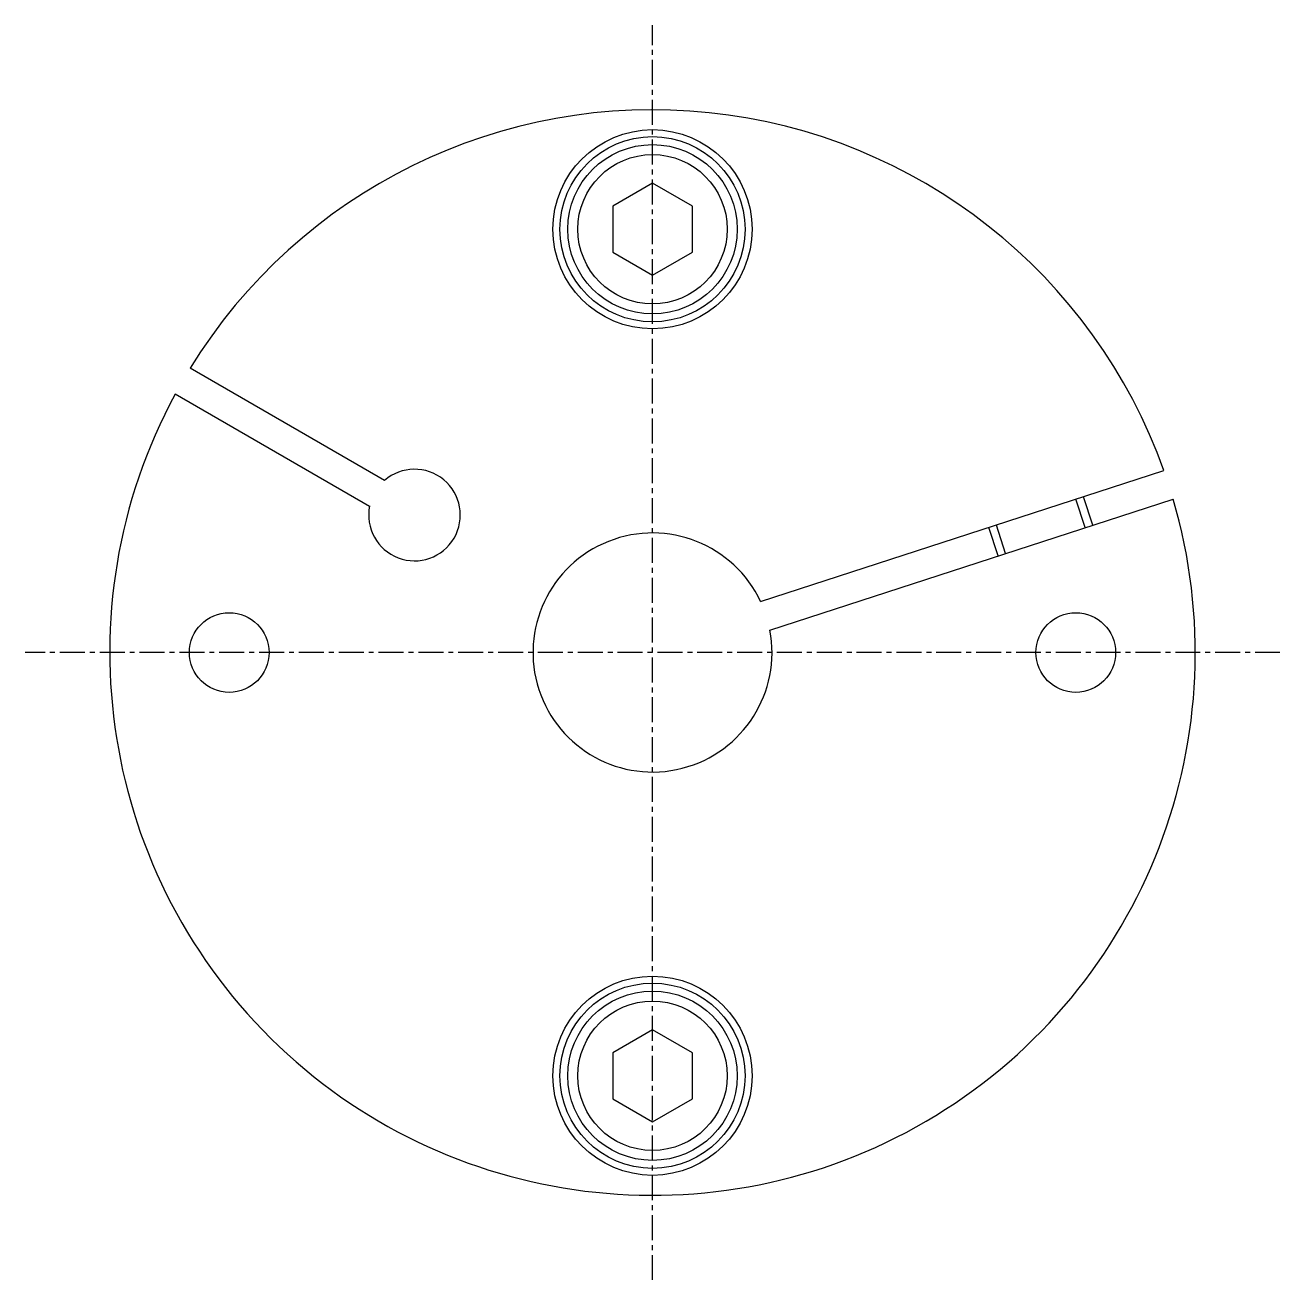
# Model space of a CAD drawing. Extents: x 27 to 247, y 24 to 133.
# Drawn here: x 184.4 to 247.4, y 70.4 to 133.4 of the extents above; entities that cross this region are included whole.
import ezdxf

# ---------------------------------------------------------------- set-up
doc = ezdxf.new("R2010")
doc.units = 0
doc.linetypes.add('CENTER', pattern=[2, 1.25, -0.25, 0.25, -0.25])
doc.layers.get('0').update_dxf_attribs({"linetype": 'CONTINUOUS'})
doc.layers.add('CENTER', color=1, linetype='CENTER')

msp = doc.modelspace()

# ---------------------------------------------------------------- linework, layer by layer
at = {"color": 7, "linetype": 'CONTINUOUS'}
for p, q in [((215.93, 125.473), (213.93, 124.318)), ((217.93, 124.318), (215.93, 125.473)), ((213.93, 124.318), (213.93, 122.008)), ((217.93, 122.008), (217.93, 124.318)), ((213.93, 122.008), (215.93, 120.854)), ((215.93, 120.854), (217.93, 122.008)), ((202.47, 110.55), (192.714, 116.182)), ((201.721, 109.25), (191.964, 114.883)), ((221.36, 104.466), (241.604, 111.044)), ((238.036, 108.307), (237.572, 109.734)), ((221.823, 103.039), (242.068, 109.617)), ((233.28, 106.762), (232.817, 108.189)), ((215.93, 82.973), (213.93, 81.818)), ((217.93, 81.818), (215.93, 82.973)), ((213.93, 81.818), (213.93, 79.508)), ((217.93, 79.508), (217.93, 81.818)), ((213.93, 79.508), (215.93, 78.354)), ((215.93, 78.354), (217.93, 79.508))]:
    msp.add_line(p, q, dxfattribs=at)
at = {"color": 3, "linetype": 'CONTINUOUS'}
for p, q in [((237.655, 108.184), (237.192, 109.61)), ((233.661, 106.886), (233.197, 108.312))]:
    msp.add_line(p, q, dxfattribs=at)
at = {"color": 7, "linetype": 'CONTINUOUS'}
for centre, radius in [((215.93, 123.163), 5), ((215.93, 123.163), 4.65), ((215.93, 123.163), 4.25), ((215.93, 123.163), 3.75), ((194.68, 101.913), 2), ((237.18, 101.913), 2), ((215.93, 80.663), 5), ((215.93, 80.663), 5), ((215.93, 80.663), 4.65), ((215.93, 80.663), 4.25), ((215.93, 80.663), 3.75)]:
    msp.add_circle(centre, radius, dxfattribs=at)
for centre, radius, start, end in [((215.93, 101.913), 27.25, 19.57715, 148.42285), ((215.93, 101.913), 27.25, 151.57715, 16.42285), ((203.98, 108.815), 2.3, 168.57505, 131.02371), ((215.93, 101.913), 6, 25.18076, 10.81924)]:
    msp.add_arc(centre, radius, start, end, dxfattribs=at)
at = {"layer": 'CENTER', "color": 1, "linetype": 'CENTER'}
for p, q in [((215.93, 70.413), (215.93, 133.413)), ((247.43, 101.913), (184.43, 101.913))]:
    msp.add_line(p, q, dxfattribs=at)

doc.saveas('drawing.dxf')
